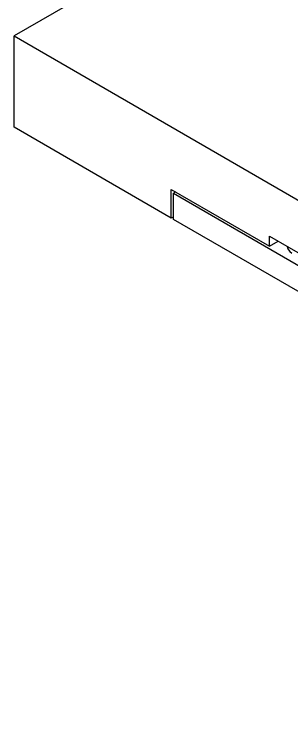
# Model space of a CAD drawing. Header units: millimetres. Extents: x 101 to 3000, y 150 to 4305.
# Drawn here: x 1577.7 to 1642.8, y 1258.1 to 1424.1 of the extents above; entities that cross this region are included whole.
import ezdxf

# ---------------------------------------------------------------- set-up
doc = ezdxf.new("R2010")
doc.units = ezdxf.units.MM
doc.header["$LTSCALE"] = 15
doc.layers.add('_Sichtbarkanten', color=7, linetype='Continuous', lineweight=25)

msp = doc.modelspace()

# ---------------------------------------------------------------- linework, layer by layer
at = {"layer": '_Sichtbarkanten'}
for p, q in [((1636.03, 1452.7), (1577.69, 1419.02)), ((1577.69, 1397.58), (1577.69, 1419.02)), ((1577.69, 1419.02), (2108.02, 1112.83)), ((1614.55, 1376.3), (1577.69, 1397.58)), ((1614.55, 1383.04), (1637.62, 1369.72)), ((1614.55, 1376.3), (1614.55, 1383.04)), ((1615.61, 1382.43), (1615.08, 1382.12)), ((1615.08, 1382.12), (1813.96, 1267.3)), ((1615.08, 1376), (1615.08, 1382.12)), ((1615.08, 1376.61), (1614.55, 1376.3)), ((1813.96, 1261.17), (1615.08, 1376)), ((1637.62, 1369.72), (1637.62, 1372.05)), ((1637.62, 1372.05), (1671.56, 1352.45)), ((1637.62, 1369.72), (1639.64, 1370.88))]:
    msp.add_line(p, q, dxfattribs=at)
msp.add_ellipse((1645.48, 1369.66), major_axis=(-3.75, 0), ratio=0.576647, start_param=6.275518, end_param=7.067974, dxfattribs=at)

doc.saveas('drawing.dxf')
